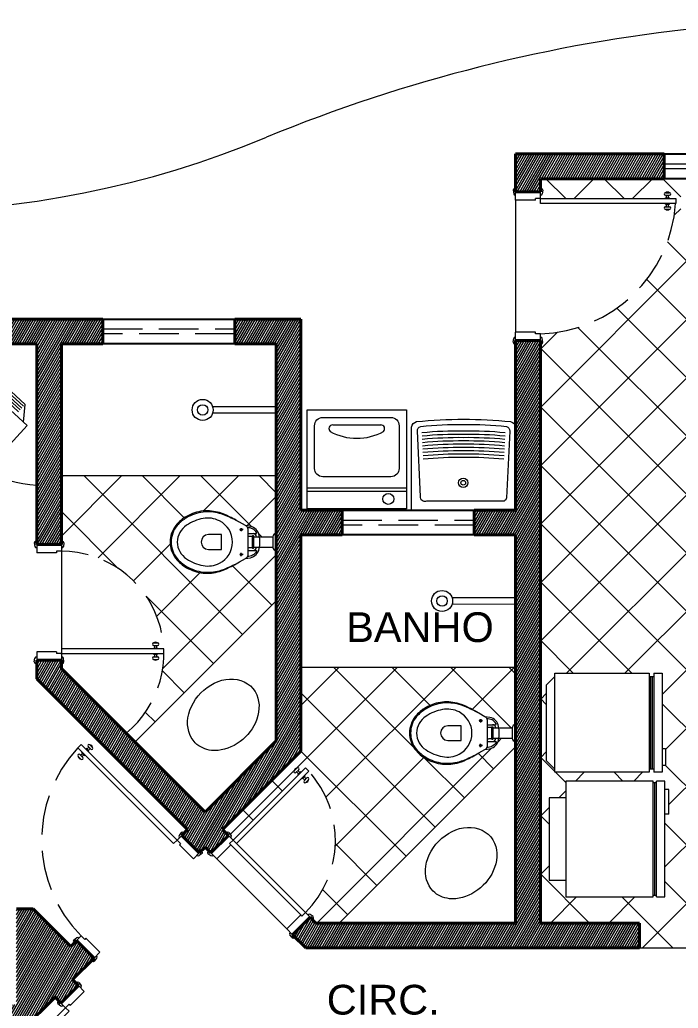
# Model space of a CAD drawing. Header units: millimetres. Extents: x 319 to 362.3, y 126.1 to 165.6.
# Drawn here: x 322.47 to 326.46, y 145.21 to 151.19 of the extents above; entities that cross this region are included whole.
import ezdxf

# ---------------------------------------------------------------- set-up
doc = ezdxf.new("R2010")
doc.units = ezdxf.units.MM
doc.header["$LTSCALE"] = 0.02
doc.header["$MEASUREMENT"] = 0
doc.linetypes.add('ACAD_ISO02W100', pattern=[15, 12, -3])
doc.layers.get('0').update_dxf_attribs({"lineweight": 13})
for name, color, linetype, lineweight in [('Bancadas', 7, 'Continuous', 15), ('ELETRODOMESTICOS', 32, 'Continuous', 15), ('Esquadrias', 20, 'Continuous', 15), ('MÓVEIS', 32, 'Continuous', 15), ('NIVEL', 7, 'Continuous', 15), ('Paredes', 4, 'Continuous', 40), ('Peitoril', 2, 'Continuous', 25), ('Pisos molhados', 161, 'Continuous', 13), ('Portas', 3, 'Continuous', 13), ('Preenchimento', 7, 'Continuous', 20), ('Projeção', 7, 'ACAD_ISO02W100', 15), ('SANITÁRIO', 5, 'Continuous', 15), ('TEXTO', 20, 'Continuous', 20)]:
    doc.layers.add(name, color=color, linetype=linetype, lineweight=lineweight)
doc.styles.add('ROMANS', font='arial.ttf', dxfattribs={"height": 0.08})
pattern_1 = [(60, (-0.413854, -6.591824), (-0.01082531755, 0.00625), [])]

# ---------------------------------------------------------------- blocks, each defined once
blk = doc.blocks.new('A$C60A952A0')
at = {"layer": 'ELETRODOMESTICOS'}
for p, q in [((0.1735, 0.2772), (0.2385, 0.3628)), ((0.5985, 0.3628), (0.2385, 0.3628)), ((0.6635, 0.2772), (0.5985, 0.3628)), ((0.2107, 0.2344), (0.0273, 0.312)), ((0.5985, 0.3472), (0.2385, 0.3472)), ((0.5985, 0.3322), (0.2385, 0.3322)), ((0.5985, 0.3172), (0.2385, 0.3172)), ((0.5985, 0.3022), (0.2385, 0.3022)), ((0.1435, 0.03), (0.1435, 0.2772)), ((0.6935, 0.2772), (0.1435, 0.2772)), ((0.6935, 0.2772), (0.6935, 0.03)), ((0.2107, 0.2344), (0.0108, 0.1225)), ((0.6935, 0.03), (0.1435, 0.03)), ((0.1735, 0.03), (0.2035, 0)), ((0.6635, 0.03), (0.6335, 0)), ((0.6335, 0), (0.2035, 0))]:
    blk.add_line(p, q, dxfattribs=at)
for points in [[(0.0348, 0.312, -1), (0.0198, 0.312, -1)], [(0.015, 0.1203, -1), (0, 0.1203, -1)]]:
    blk.add_lwpolyline(points, format="xyb", close=True, dxfattribs=at)
blk.add_circle((0.2107, 0.2344), 0.0149, dxfattribs=at)
blk = doc.blocks.new('VASOSIMPLES')
at = {"layer": 'SANITÁRIO'}
for p, q in [((0.2005, 0.075), (0.2205, 0.075)), ((0.2115, 0.085), (0.2115, 0.065)), ((0.2005, -0.075), (0.2205, -0.075)), ((0.2115, -0.085), (0.2115, -0.065))]:
    blk.add_line(p, q, dxfattribs=at)
at = {"layer": 'SANITÁRIO', "color": 1}
for p, q in [((0, -0.051), (0, 0.051)), ((0.1375, 0.031), (0.02, 0.031)), ((0.02, -0.031), (0.02, 0.031)), ((0.1375, -0.031), (0.02, -0.031))]:
    blk.add_line(p, q, dxfattribs=at)
at = {"layer": 'SANITÁRIO'}
for points in [[(0.2225, -0.12, 0.036783), (0.2425, -0.132, 0.0196), (0.2825, -0.153, 0.056836), (0.3425, -0.178, 0.089116), (0.4425, -0.188, 0.095425), (0.5425, -0.1555, 0.091656), (0.608, -0.1, 0.16072), (0.6425, 0, 0.16072), (0.608, 0.1, 0.091656), (0.5425, 0.1555, 0.095425), (0.4425, 0.188, 0.089116), (0.3425, 0.178, 0.056836), (0.2825, 0.153, 0.0196), (0.2425, 0.132, 0.036783), (0.2225, 0.12), (0.1853, 0.0994), (0.1556, 0.0948, 0.305161), (0.1025, 0.04, 0.049506), (0.0985, 0, 0.049506), (0.1025, -0.04, 0.305161), (0.1556, -0.0948), (0.1853, -0.0994), (0.2225, -0.12)], [(0.1725, 0.051), (0.14, 0.051), (0.1216, 0.051, -0.5854), (0.1181, 0.0571, -0.134872), (0.1425, 0.08, -0.082359), (0.1738, 0.0877)], [(0.1852, -0.0994), (0.1826, -0.0978, -0.269143), (0.1725, -0.0805), (0.1725, 0.0805, -0.269143), (0.1826, 0.0978), (0.1852, 0.0994)], [(0.1725, -0.045, 0.414214), (0.1625, -0.035), (0.1495, -0.035, 0.226163), (0.1441, -0.0376, -0.733322), (0.1375, -0.035), (0.1375, 0.035, -0.733322), (0.1441, 0.0376, 0.226163), (0.1495, 0.035), (0.1625, 0.035, 0.414214), (0.1725, 0.045)], [(0.1725, -0.051), (0.14, -0.051), (0.1216, -0.051, 0.5854), (0.1181, -0.0571, 0.134872), (0.1425, -0.08, 0.082359), (0.1738, -0.0877)]]:
    blk.add_lwpolyline(points, format="xyb", dxfattribs=at)
at = {"layer": 'SANITÁRIO', "color": 1}
blk.add_lwpolyline([(0.2225, -0.12), (0.2425, -0.131, 0.0204), (0.2825, -0.15, 0.050595), (0.3425, -0.1735, 0.089432), (0.4425, -0.1815, 0.098712), (0.5425, -0.1475, 0.072481), (0.5995, -0.1, 0.182574), (0.6355, 0, 0.182574), (0.5995, 0.1, 0.072481), (0.5425, 0.1475, 0.098712), (0.4425, 0.1815, 0.089432), (0.3425, 0.1735, 0.050595), (0.2825, 0.15, 0.0204), (0.2425, 0.131), (0.2225, 0.12)], format="xyb", dxfattribs=at)
blk.add_lwpolyline([(0.3425, -0.128, 0.167831), (0.4425, -0.1425, 0.098952), (0.5425, -0.102, 0.247323), (0.5995, 0, 0.247323), (0.5425, 0.102, 0.098952), (0.4425, 0.1425, 0.167831), (0.3425, 0.128, 0.278895), (0.264, 0, 0.278895)], format="xyb", close=True, dxfattribs=at)
at = {"layer": 'SANITÁRIO'}
blk.add_lwpolyline([(0.146, -0.0359), (0.146, 0.0359)], dxfattribs=at)
at = {"layer": 'SANITÁRIO', "color": 8}
blk.add_lwpolyline([(0.3305, 0.045), (0.3305, 0), (0.3305, -0.045), (0.4105, -0.045, 0.394755), (0.4545, 0, 0.394755), (0.4105, 0.045)], format="xyb", close=True, dxfattribs=at)
at = {"layer": 'SANITÁRIO'}
for centre in [(0.2115, 0.075), (0.2115, -0.075)]:
    blk.add_circle(centre, 0.0065, dxfattribs=at)
at = {"layer": 'SANITÁRIO', "color": 1}
for centre, start, end in [((0, 0.031), 360, 90), ((0, -0.031), 270, 360)]:
    blk.add_arc(centre, 0.02, start, end, dxfattribs=at)
at = {"layer": 'SANITÁRIO'}
for centre, start, end in [((0.14, 0.031), 90, 180), ((0.14, -0.031), 180, 270)]:
    blk.add_arc(centre, 0.02, start, end, dxfattribs=at)
blk = doc.blocks.new('A$C63AC7F0D')
at = {"layer": 'SANITÁRIO'}
for p, q in [((0.0431, 0), (0.0433, 0.385)), ((0.0831, 0), (0.0833, 0.3848))]:
    blk.add_line(p, q, dxfattribs=at)
for radius in [0.0636, 0.0318]:
    blk.add_circle((0.0636, 0.4453), radius, dxfattribs=at)
blk = doc.blocks.new('A$C64076465')
at = {"layer": 'ELETRODOMESTICOS', "ltscale": 0.5}
for p, q in [((0.05, 0), (0.05, 0.6)), ((0.05, 0.6), (0.62, 0.6)), ((0.62, 0.6), (0.62, 0)), ((0.65, 0.6), (0.65, 0)), ((0.65, 0.6), (0.7, 0.6)), ((0.7, 0.6), (0.7, 0)), ((0.05, 0.58), (0, 0.53)), ((0.62, 0.58), (0.65, 0.58)), ((0.63, 0.58), (0.63, 0.02)), ((0.64, 0.58), (0.64, 0.02)), ((0, 0.07), (0, 0.53)), ((0.72, 0.1412), (0.7, 0.1412)), ((0.72, 0.1412), (0.72, 0.0412)), ((0.05, 0.02), (0, 0.07)), ((0.65, 0.02), (0.62, 0.02)), ((0.72, 0.0412), (0.7, 0.0412)), ((0.62, 0), (0.05, 0)), ((0.7, 0), (0.65, 0))]:
    blk.add_line(p, q, dxfattribs=at)
blk = doc.blocks.new('A$C1801175E')
at = {"layer": 'ELETRODOMESTICOS'}
for p, q in [((0.05, 0.725), (0.05, 0.7)), ((0.2, 0.725), (0.05, 0.725)), ((0.2, 0.725), (0.2, 0.7)), ((0, 0.7), (0, 0.65)), ((0.7, 0.7), (0, 0.7)), ((0.7, 0.65), (0.7, 0.7)), ((0.7, 0.65), (0, 0.65)), ((0, 0.63), (0, 0.1)), ((0.7, 0.63), (0, 0.63)), ((0.01, 0.65), (0.01, 0.63)), ((0.69, 0.64), (0.01, 0.64)), ((0.69, 0.63), (0.69, 0.65)), ((0.7, 0.1), (0.7, 0.63)), ((0, 0.1), (0.7, 0.1)), ((0.1, 0.1), (0.1, 0)), ((0.6, 0), (0.6, 0.1)), ((0.1, 0), (0.6, 0))]:
    blk.add_line(p, q, dxfattribs=at)
blk = doc.blocks.new('A$C63785BAA')
at = {"layer": 'SANITÁRIO'}
for points in [[(0.502, 0.0001), (0, 0.0001), (0, 0.6301), (0.502, 0.6301, -0.3292), (0.5359, 0.5996, -0.03066), (0.55, 0.3151, -0.03066), (0.5359, 0.0305, -0.335655), (0.5011, 0)], [(0.5188, 0.3147, -0.028276), (0.5072, 0.0557, -0.343904), (0.4785, 0.0352), (0.0736, 0.0542, -0.23853), (0.055, 0.0697), (0.055, 0.5391, -0.582951), (0.0831, 0.5764), (0.4785, 0.595, -0.343904), (0.5072, 0.5745, -0.028276), (0.5188, 0.3154)]]:
    blk.add_lwpolyline(points, format="xyb", dxfattribs=at)
for radius in [0.0283, 0.0142]:
    blk.add_circle((0.1657, 0.317), radius, dxfattribs=at)
for centre, start, end in [((-1.9753, 0.3422), 359.33095, 5.43421), ((-1.9553, 0.3422), 359.33095, 5.45766), ((-1.9353, 0.3422), 359.33095, 5.48111), ((-1.9153, 0.3422), 359.33095, 5.50456), ((-1.8953, 0.3422), 359.33095, 5.52801), ((-1.8753, 0.3422), 359.33095, 5.55146), ((-1.8553, 0.3422), 359.33095, 5.57491), ((-1.8353, 0.3422), 359.33095, 5.59836), ((-1.8153, 0.3422), 359.33095, 5.62181), ((-1.9753, 0.2879), 354.56579, 0.66905), ((-1.9553, 0.2879), 354.54234, 0.66905), ((-1.9353, 0.2879), 354.51889, 0.66905), ((-1.9153, 0.2879), 354.49544, 0.66905), ((-1.8953, 0.2879), 354.47199, 0.66905), ((-1.8753, 0.2879), 354.44854, 0.66905), ((-1.8553, 0.2879), 354.42509, 0.66905), ((-1.8353, 0.2879), 354.40164, 0.66905), ((-1.8153, 0.2879), 354.37819, 0.66905)]:
    blk.add_arc(centre, 2.2942, start, end, dxfattribs=at)
blk = doc.blocks.new('A$C1CC97ABC')
at = {"layer": 'SANITÁRIO'}
for p, q in [((0, 0), (0, 0.6)), ((0, 0.6), (0.6, 0.6)), ((0.6, 0.6), (0.6, 0)), ((0.1544, 0.5083), (0.4456, 0.5083)), ((0.6, 0.1258), (0, 0.1258)), ((0.6, 0.1061), (0, 0.1061)), ((0.6, 0), (0, 0))]:
    blk.add_line(p, q, dxfattribs=at)
blk.add_lwpolyline([(0.0939, 0.5533), (0.5061, 0.5533, -0.414214), (0.5561, 0.5033), (0.5561, 0.2448, -0.414214), (0.5061, 0.1948), (0.0939, 0.1948, -0.414214), (0.0439, 0.2448), (0.0439, 0.5033, -0.414214)], format="xyb", close=True, dxfattribs=at)
blk.add_circle((0.4909, 0.0602), 0.0329, dxfattribs=at)
for centre, radius, start, end in [((0.1544, 0.4852), 0.0231, 90, 224.95806), ((0.4456, 0.4852), 0.0231, 315.04194, 90), ((0.3, 0.7647), 0.3374, 241.29675, 298.70325)]:
    blk.add_arc(centre, radius, start, end, dxfattribs=at)

msp = doc.modelspace()

# ---------------------------------------------------------------- hatches: boundary and pattern name
at = {"layer": 'Pisos molhados'}
h = msp.add_hatch(dxfattribs=at)
h.set_pattern_fill('NET', color=256, scale=2, angle=45, style=0)
h.paths.add_polyline_path([(329.12039, 149.22913), (328.52039, 149.22913), (328.52039, 149.62913), (326.77039, 149.62913, -0.4142136), (326.47039, 149.92913), (326.47039, 150.22913), (326.37039, 150.22913), (325.62039, 150.22913), (325.62039, 150.16913), (325.62539, 150.16913, -0.5146179), (325.63485, 150.15589), (325.63039, 150.12913), (325.62039, 150.12913), (325.62039, 150.11086, -1.4751371), (325.62258, 150.10913), (326.37839, 150.10913), (326.37839, 150.11313), (326.38439, 150.11313), (326.38439, 150.12913), (326.37839, 150.12913, -1), (326.37839, 150.14413, -0.3333333), (326.40239, 150.14413, -1), (326.40239, 150.12913), (326.39639, 150.12913), (326.39639, 150.11313), (326.40239, 150.11313), (326.40239, 150.10913), (326.44039, 150.10913), (326.44039, 150.07913), (326.4395, 150.07913, -0.3849775), (325.62039, 149.28913), (325.62039, 149.26913), (325.63039, 149.26913), (325.63485, 149.24237, -0.5146179), (325.62539, 149.22913), (325.62039, 149.22913), (325.62039, 145.72229), (326.22039, 145.72229), (327.32039, 145.72229, -0.4142136), (327.72039, 146.12229), (328.52039, 146.12229), (328.52039, 148.32913), (329.12039, 148.32913)])
h.paths.add_polyline_path([(327.30644, 147.96582, -1), (327.18644, 147.96582, -1)], flags=16)
h.paths.add_polyline_path([(328.50339, 149.17913), (329.07039, 149.17913), (329.07039, 149.03853), (329.08814, 149.03853), (329.08814, 148.50599), (329.07039, 148.50599), (329.07039, 148.37913), (328.50339, 148.37913)], flags=16)
edge = h.paths.add_edge_path(flags=0)
edge.add_ellipse((328.53435, 148.9069), major_axis=(0, 0.03823), ratio=0.4628612, start_angle=179.133654, end_angle=360.866346)
edge.add_line((328.53408, 148.94513), (328.53408, 148.94903))
edge.add_ellipse((328.53012, 148.9069), major_axis=(0, 0.03823), ratio=0.4628612, start_angle=0.866346, end_angle=179.133654, ccw=False)
edge.add_ellipse((328.53012, 148.9069), major_axis=(0, 0.03823), ratio=0.4628612, start_angle=192.916969, end_angle=347.083031, ccw=False)
edge = h.paths.add_edge_path(flags=0)
edge.add_ellipse((328.53435, 148.76469), major_axis=(0, 0.03823), ratio=0.4628612, start_angle=179.133654, end_angle=360.866346)
edge.add_line((328.53408, 148.80292), (328.53408, 148.80682))
edge.add_ellipse((328.53012, 148.76469), major_axis=(0, 0.03823), ratio=0.4628612, start_angle=0.866346, end_angle=179.133654, ccw=False)
edge.add_ellipse((328.53012, 148.76469), major_axis=(0, 0.03823), ratio=0.4628612, start_angle=192.916969, end_angle=347.083031, ccw=False)
edge = h.paths.add_edge_path(flags=0)
edge.add_ellipse((328.53298, 149.0508), major_axis=(0, 0.03823), ratio=0.4628612, start_angle=179.133654, end_angle=360.866346)
edge.add_line((328.53271, 149.08903), (328.53271, 149.09293))
edge.add_ellipse((328.52875, 149.0508), major_axis=(0, 0.03823), ratio=0.4628612, start_angle=0.866346, end_angle=179.133654, ccw=False)
edge.add_ellipse((328.52875, 149.0508), major_axis=(0, 0.03823), ratio=0.4628612, start_angle=192.916969, end_angle=347.083031, ccw=False)
edge = h.paths.add_edge_path(flags=0)
edge.add_ellipse((328.53435, 148.61402), major_axis=(0, 0.03823), ratio=0.4628612, start_angle=179.133654, end_angle=360.866346)
edge.add_line((328.53408, 148.65225), (328.53408, 148.65615))
edge.add_ellipse((328.53012, 148.61402), major_axis=(0, 0.03823), ratio=0.4628612, start_angle=0.866346, end_angle=179.133654, ccw=False)
edge.add_ellipse((328.53012, 148.61402), major_axis=(0, 0.03823), ratio=0.4628612, start_angle=192.916969, end_angle=347.083031, ccw=False)
edge = h.paths.add_edge_path(flags=0)
edge.add_ellipse((328.53435, 148.45827), major_axis=(0, 0.03823), ratio=0.4628612, start_angle=179.133654, end_angle=360.866346)
edge.add_line((328.53408, 148.4965), (328.53408, 148.5004))
edge.add_ellipse((328.53012, 148.45827), major_axis=(0, 0.03823), ratio=0.4628612, start_angle=0.866346, end_angle=179.133654, ccw=False)
edge.add_ellipse((328.53012, 148.45827), major_axis=(0, 0.03823), ratio=0.4628612, start_angle=192.916969, end_angle=347.083031, ccw=False)
h.paths.add_polyline_path([(328.60013, 148.87907), (329.00505, 148.87907), (329.00505, 148.69391), (328.60013, 148.69391)], flags=0)
h.paths.add_polyline_path([(328.60013, 148.93028), (328.60013, 149.11544), (329.00505, 149.11544), (329.00505, 148.93028)], flags=0)
h.paths.add_polyline_path([(328.60013, 148.61512), (329.00505, 148.61512), (329.00505, 148.42996), (328.60013, 148.42996)], flags=0)
edge = h.paths.add_edge_path(flags=0)
edge.add_ellipse((328.67369, 149.02261), major_axis=(0, 0.0445), ratio=0.81, start_angle=402.756023, end_angle=450, ccw=False)
edge.add_ellipse((328.67369, 149.02261), major_axis=(0, 0.0445), ratio=0.81, start_angle=360, end_angle=402.756023, ccw=False)
edge.add_ellipse((328.67369, 149.02261), major_axis=(0, 0.0445), ratio=0.81, start_angle=315.024128, end_angle=360, ccw=False)
edge.add_ellipse((328.67369, 149.02261), major_axis=(0, 0.0445), ratio=0.81, start_angle=270, end_angle=315.024128, ccw=False)
edge.add_ellipse((328.67369, 149.02261), major_axis=(0, 0.0445), ratio=0.81, start_angle=227.195717, end_angle=270, ccw=False)
edge.add_ellipse((328.67369, 149.02261), major_axis=(0, 0.0445), ratio=0.81, start_angle=180, end_angle=227.195717, ccw=False)
edge.add_ellipse((328.67369, 149.02261), major_axis=(0, 0.0445), ratio=0.81, start_angle=135.024147, end_angle=180, ccw=False)
edge.add_ellipse((328.67369, 149.02261), major_axis=(0, 0.0445), ratio=0.81, start_angle=90, end_angle=135.024147, ccw=False)
h.paths.add_polyline_path([(328.67369, 149.02261), (328.67566, 149.02261), (328.67467, 149.02383)], flags=0)
edge = h.paths.add_edge_path(flags=0)
edge.add_ellipse((328.67688, 148.77442), major_axis=(0, 0.0445), ratio=0.81, start_angle=402.756023, end_angle=450, ccw=False)
edge.add_ellipse((328.67688, 148.77442), major_axis=(0, 0.0445), ratio=0.81, start_angle=360, end_angle=402.756023, ccw=False)
edge.add_ellipse((328.67688, 148.77442), major_axis=(0, 0.0445), ratio=0.81, start_angle=315.024128, end_angle=360, ccw=False)
edge.add_ellipse((328.67688, 148.77442), major_axis=(0, 0.0445), ratio=0.81, start_angle=270, end_angle=315.024128, ccw=False)
edge.add_ellipse((328.67688, 148.77442), major_axis=(0, 0.0445), ratio=0.81, start_angle=227.195717, end_angle=270, ccw=False)
edge.add_ellipse((328.67688, 148.77442), major_axis=(0, 0.0445), ratio=0.81, start_angle=180, end_angle=227.195717, ccw=False)
edge.add_ellipse((328.67688, 148.77442), major_axis=(0, 0.0445), ratio=0.81, start_angle=135.024147, end_angle=180, ccw=False)
edge.add_ellipse((328.67688, 148.77442), major_axis=(0, 0.0445), ratio=0.81, start_angle=90, end_angle=135.024147, ccw=False)
h.paths.add_polyline_path([(328.67688, 148.77442), (328.67885, 148.77442), (328.67786, 148.77564)], flags=0)
edge = h.paths.add_edge_path(flags=0)
edge.add_ellipse((328.67688, 148.52229), major_axis=(0, 0.0445), ratio=0.81, start_angle=402.756023, end_angle=450, ccw=False)
edge.add_ellipse((328.67688, 148.52229), major_axis=(0, 0.0445), ratio=0.81, start_angle=360, end_angle=402.756023, ccw=False)
edge.add_ellipse((328.67688, 148.52229), major_axis=(0, 0.0445), ratio=0.81, start_angle=315.024128, end_angle=360, ccw=False)
edge.add_ellipse((328.67688, 148.52229), major_axis=(0, 0.0445), ratio=0.81, start_angle=270, end_angle=315.024128, ccw=False)
edge.add_ellipse((328.67688, 148.52229), major_axis=(0, 0.0445), ratio=0.81, start_angle=227.195717, end_angle=270, ccw=False)
edge.add_ellipse((328.67688, 148.52229), major_axis=(0, 0.0445), ratio=0.81, start_angle=180, end_angle=227.195717, ccw=False)
edge.add_ellipse((328.67688, 148.52229), major_axis=(0, 0.0445), ratio=0.81, start_angle=135.024147, end_angle=180, ccw=False)
edge.add_ellipse((328.67688, 148.52229), major_axis=(0, 0.0445), ratio=0.81, start_angle=90, end_angle=135.024147, ccw=False)
h.paths.add_polyline_path([(328.67688, 148.52229), (328.67885, 148.52229), (328.67786, 148.52351)], flags=0)
h.paths.add_polyline_path([(326.35839, 147.23481), (326.35839, 146.77602), (326.37839, 146.77602), (326.37839, 146.67602), (326.35839, 146.67602), (326.35839, 146.63481), (326.30839, 146.63481), (326.30839, 146.65481), (326.27839, 146.65481), (326.27839, 146.63481), (325.70839, 146.63481), (325.70839, 146.65481), (325.65839, 146.70481), (325.65839, 147.16481), (325.70839, 147.21481), (325.70839, 147.23481), (326.27839, 147.23481), (326.27839, 147.21481), (326.30839, 147.21481), (326.30839, 147.23481)], flags=16)
edge = h.paths.add_edge_path(flags=0)
edge.add_ellipse((328.88731, 149.02261), major_axis=(0, 0.0445), ratio=0.81, start_angle=402.756023, end_angle=450, ccw=False)
edge.add_ellipse((328.88731, 149.02261), major_axis=(0, 0.0445), ratio=0.81, start_angle=360, end_angle=402.756023, ccw=False)
edge.add_ellipse((328.88731, 149.02261), major_axis=(0, 0.0445), ratio=0.81, start_angle=315.024128, end_angle=360, ccw=False)
edge.add_ellipse((328.88731, 149.02261), major_axis=(0, 0.0445), ratio=0.81, start_angle=270, end_angle=315.024128, ccw=False)
edge.add_ellipse((328.88731, 149.02261), major_axis=(0, 0.0445), ratio=0.81, start_angle=227.195717, end_angle=270, ccw=False)
edge.add_ellipse((328.88731, 149.02261), major_axis=(0, 0.0445), ratio=0.81, start_angle=180, end_angle=227.195717, ccw=False)
edge.add_ellipse((328.88731, 149.02261), major_axis=(0, 0.0445), ratio=0.81, start_angle=135.024147, end_angle=180, ccw=False)
edge.add_ellipse((328.88731, 149.02261), major_axis=(0, 0.0445), ratio=0.81, start_angle=90, end_angle=135.024147, ccw=False)
h.paths.add_polyline_path([(328.88731, 149.02261), (328.88928, 149.02261), (328.88829, 149.02383)], flags=0)
edge = h.paths.add_edge_path(flags=0)
edge.add_ellipse((328.8905, 148.77442), major_axis=(0, 0.0445), ratio=0.81, start_angle=402.756023, end_angle=450, ccw=False)
edge.add_ellipse((328.8905, 148.77442), major_axis=(0, 0.0445), ratio=0.81, start_angle=360, end_angle=402.756023, ccw=False)
edge.add_ellipse((328.8905, 148.77442), major_axis=(0, 0.0445), ratio=0.81, start_angle=315.024128, end_angle=360, ccw=False)
edge.add_ellipse((328.8905, 148.77442), major_axis=(0, 0.0445), ratio=0.81, start_angle=270, end_angle=315.024128, ccw=False)
edge.add_ellipse((328.8905, 148.77442), major_axis=(0, 0.0445), ratio=0.81, start_angle=227.195717, end_angle=270, ccw=False)
edge.add_ellipse((328.8905, 148.77442), major_axis=(0, 0.0445), ratio=0.81, start_angle=180, end_angle=227.195717, ccw=False)
edge.add_ellipse((328.8905, 148.77442), major_axis=(0, 0.0445), ratio=0.81, start_angle=135.024147, end_angle=180, ccw=False)
edge.add_ellipse((328.8905, 148.77442), major_axis=(0, 0.0445), ratio=0.81, start_angle=90, end_angle=135.024147, ccw=False)
h.paths.add_polyline_path([(328.8905, 148.77442), (328.89247, 148.77442), (328.89148, 148.77564)], flags=0)
edge = h.paths.add_edge_path(flags=0)
edge.add_ellipse((328.8905, 148.52229), major_axis=(0, 0.0445), ratio=0.81, start_angle=402.756023, end_angle=450, ccw=False)
edge.add_ellipse((328.8905, 148.52229), major_axis=(0, 0.0445), ratio=0.81, start_angle=360, end_angle=402.756023, ccw=False)
edge.add_ellipse((328.8905, 148.52229), major_axis=(0, 0.0445), ratio=0.81, start_angle=315.024128, end_angle=360, ccw=False)
edge.add_ellipse((328.8905, 148.52229), major_axis=(0, 0.0445), ratio=0.81, start_angle=270, end_angle=315.024128, ccw=False)
edge.add_ellipse((328.8905, 148.52229), major_axis=(0, 0.0445), ratio=0.81, start_angle=227.195717, end_angle=270, ccw=False)
edge.add_ellipse((328.8905, 148.52229), major_axis=(0, 0.0445), ratio=0.81, start_angle=180, end_angle=227.195717, ccw=False)
edge.add_ellipse((328.8905, 148.52229), major_axis=(0, 0.0445), ratio=0.81, start_angle=135.024147, end_angle=180, ccw=False)
edge.add_ellipse((328.8905, 148.52229), major_axis=(0, 0.0445), ratio=0.81, start_angle=90, end_angle=135.024147, ccw=False)
h.paths.add_polyline_path([(328.8905, 148.52229), (328.89247, 148.52229), (328.89148, 148.52351)], flags=0)
h.paths.add_polyline_path([(326.37381, 146.58105), (326.37381, 146.53105), (326.39881, 146.53105), (326.39881, 146.38105), (326.37381, 146.38105), (326.37381, 145.88105), (326.32381, 145.88105), (326.32381, 145.89105), (326.30381, 145.89105), (326.30381, 145.88105), (325.77381, 145.88105), (325.77381, 145.98105), (325.67381, 145.98105), (325.67381, 146.48105), (325.77381, 146.48105), (325.77381, 146.58105), (326.30381, 146.58105), (326.30381, 146.57105), (326.32381, 146.57105), (326.32381, 146.58105)], flags=16)
h.paths.add_polyline_path([(327.32039, 145.72229), (326.22039, 145.72229), (326.22039, 145.57229), (327.12675, 145.57229, -0.3419987)])
h.paths.add_polyline_path([(326.0424, 147.78796), (326.0424, 148.16346), (326.17855, 148.16346), (326.17855, 147.78796)], flags=24)
h.paths.add_polyline_path([(325.65104, 147.75899), (325.79871, 147.75899), (325.79871, 147.63729), (325.65104, 147.63729)], flags=24)
h.paths.add_polyline_path([(327.26218, 147.75904), (327.47861, 147.75904), (327.47861, 147.63729), (327.26218, 147.63729)], flags=24)
h.paths.add_polyline_path([(327.26461, 148.11243), (327.65397, 148.11243), (327.65397, 147.94224), (327.26461, 147.94224)], flags=24)
h.paths.add_polyline_path([(327.04124, 148.08617), (327.9383, 148.08617), (327.9383, 148.30252), (327.04124, 148.30252)], flags=24)
h.paths.add_polyline_path([(326.83959, 148.26311), (328.06466, 148.26311), (328.06466, 148.5425), (326.83959, 148.5425)], flags=24)
h.paths.add_polyline_path([(326.30588, 145.57346), (326.30588, 145.72113), (326.42757, 145.72113), (326.42757, 145.57346)], flags=24)
h = msp.add_hatch(dxfattribs=at)
h.set_pattern_fill('NET', color=256, scale=2, angle=45, style=0)
h.paths.add_polyline_path([(323.37789, 148.02913, -0.16072), (323.41239, 148.12913, -0.0916564), (323.47789, 148.18463, -0.0954251), (323.57789, 148.21713, -0.0891159), (323.67789, 148.20713, -0.0568365), (323.73789, 148.18213, -0.0196003), (323.77789, 148.16113, -0.0367826), (323.79789, 148.14913), (323.83507, 148.12851), (323.85699, 148.12516, -0.3370484), (323.91789, 148.06913, -0.0112317), (323.9195, 148.06013), (324.00039, 148.06013, -0.4142136), (324.02039, 148.08013), (324.02039, 148.42913), (322.72039, 148.42913), (322.72039, 148.03345), (322.72539, 148.03345, -0.5146179), (322.73485, 148.0202), (322.73039, 147.99345), (322.72039, 147.99345), (322.72039, 147.97345, -0.4001058), (323.33967, 147.38345), (323.34039, 147.38345), (323.34039, 147.35345, -0.2257792), (323.11148, 146.87236), (323.16553, 146.81831), (324.02039, 147.67317), (324.02039, 147.97813, -0.4142136), (324.00039, 147.99813), (323.9195, 147.99813, -0.0112317), (323.91789, 147.98913, -0.3370484), (323.85699, 147.9331), (323.83507, 147.92976), (323.79789, 147.90913, -0.0367826), (323.77789, 147.89713, -0.0196003), (323.73789, 147.87613, -0.0568365), (323.67789, 147.85113, -0.0891159), (323.57789, 147.84113, -0.0954251), (323.47789, 147.87363, -0.0916564), (323.41239, 147.92913, -0.16072)])
h.paths.add_polyline_path([(323.04273, 148.12395, -1), (322.92273, 148.12395, -1)], flags=16)
h.paths.add_polyline_path([(323.26592, 147.75904), (323.47487, 147.75904), (323.47487, 147.63729), (323.26592, 147.63729)], flags=24)
h.paths.add_polyline_path([(323.00494, 148.26774), (323.3943, 148.26774), (323.3943, 148.09755), (323.00494, 148.09755)], flags=24)
h.paths.add_polyline_path([(322.78365, 148.22747), (323.58747, 148.22747), (323.58747, 148.44382), (322.78365, 148.44382)], flags=9)
h = msp.add_hatch(dxfattribs=at)
h.set_pattern_fill('NET', color=256, scale=2, angle=45, style=0)
h.paths.add_polyline_path([(324.86239, 146.97229, -0.0916564), (324.92789, 147.02779, -0.0954251), (325.02789, 147.06029, -0.0891159), (325.12789, 147.05029, -0.0568365), (325.18789, 147.02529, -0.0196003), (325.22789, 147.00429, -0.0367826), (325.24789, 146.99229), (325.28507, 146.97167), (325.30699, 146.96833, -0.3370484), (325.36789, 146.91229, -0.0112317), (325.3695, 146.90329), (325.45039, 146.90329, -0.4142136), (325.47039, 146.92329), (325.47039, 147.27229), (324.17039, 147.27229), (324.17039, 146.76251), (323.69586, 146.28798), (323.71707, 146.26677), (323.72061, 146.2703, -0.5146179), (323.73666, 146.26763), (323.75243, 146.24555), (323.74536, 146.23848), (323.75828, 146.22556, -1.4751371), (323.76105, 146.22588), (324.15407, 146.61891), (324.15124, 146.62173), (324.15548, 146.62598), (324.14417, 146.63729), (324.13992, 146.63305, -1), (324.12932, 146.64365, -0.3333333), (324.14629, 146.66062, -1), (324.15689, 146.65002), (324.15265, 146.64578), (324.16397, 146.63446), (324.16821, 146.6387), (324.17104, 146.63588), (324.19791, 146.66275), (324.21912, 146.64153), (324.21861, 146.64102, -0.4001058), (324.19791, 145.78593), (324.21205, 145.77179), (324.21912, 145.77886), (324.24119, 145.7631, -0.5146179), (324.24387, 145.74704), (324.24033, 145.74351), (324.26155, 145.72229), (324.40297, 145.72229), (325.47039, 146.78972), (325.47039, 146.82129, -0.4142136), (325.45039, 146.84129), (325.3695, 146.84129, -0.0112317), (325.36789, 146.83229, -0.3370484), (325.30699, 146.77626), (325.28507, 146.77292), (325.24789, 146.75229, -0.0367826), (325.22789, 146.74029, -0.0196003), (325.18789, 146.71929, -0.0568365), (325.12789, 146.69429, -0.0891159), (325.02789, 146.68429, -0.0954251), (324.92789, 146.71679, -0.0916564), (324.86239, 146.77229, -0.16072), (324.82789, 146.87229, -0.16072)])
h.paths.add_polyline_path([(324.62856, 147.10176, -1), (324.74856, 147.10176, -1)], flags=16)
h.paths.add_polyline_path([(324.32168, 147.23503), (324.32168, 147.59978), (324.45784, 147.59978), (324.45784, 147.23503)], flags=9)
h.paths.add_polyline_path([(324.71076, 147.24555), (325.10012, 147.24555), (325.10012, 147.07536), (324.71076, 147.07536)], flags=24)
h.paths.add_polyline_path([(324.48245, 147.20529), (325.28627, 147.20529), (325.28627, 147.42163), (324.48245, 147.42163)], flags=9)
at = {"layer": 'Preenchimento', "ltscale": 0.3}
h = msp.add_hatch(dxfattribs=at)
h.set_pattern_fill('LINE', color=256, scale=0.1, angle=60, style=0)
h.set_pattern_definition(pattern_1)
h.paths.add_polyline_path([(320.24539, 149.22913), (320.24539, 149.37913), (319.32039, 149.37913), (319.32039, 147.44436), (319.52039, 147.44436), (319.52039, 149.22913)])
h.paths.add_polyline_path([(322.57039, 149.22913), (322.57039, 148.01345), (322.72039, 148.01345), (322.72039, 149.22913), (322.97039, 149.22913), (322.97039, 149.37913), (321.74539, 149.37913), (321.74539, 149.22913)])
h.paths.add_polyline_path([(324.02039, 149.22913), (324.02039, 146.82464), (323.5898, 146.39405), (322.72039, 147.26345), (322.72039, 147.31345), (322.57039, 147.31345), (322.57039, 147.20131), (323.48373, 146.28798), (323.44837, 146.25262), (323.55444, 146.14656), (323.5898, 146.18191), (323.62515, 146.14656), (323.73122, 146.25262), (323.69586, 146.28798), (324.17039, 146.76251), (324.17039, 148.07229), (324.42039, 148.07229), (324.42039, 148.22229), (324.17039, 148.22229), (324.17039, 149.37913), (323.77039, 149.37913), (323.77039, 149.22913)])
h.paths.add_polyline_path([(326.22039, 145.57229), (326.22039, 145.72229), (325.62039, 145.72229), (325.62039, 149.24913), (325.47039, 149.24913), (325.47039, 148.22229), (325.22039, 148.22229), (325.22039, 148.07229), (325.47039, 148.07229), (325.47039, 145.72229), (324.26155, 145.72229), (324.22619, 145.75765), (324.12013, 145.65158), (324.19941, 145.57229)])
h.paths.add_polyline_path([(325.47039, 150.37913), (325.47039, 150.14913), (325.62039, 150.14913), (325.62039, 150.22913), (326.37039, 150.22913), (326.37039, 150.37913)])
h.paths.add_polyline_path([(329.12039, 150.22913), (329.12039, 144.52571), (329.27039, 144.52571), (329.27039, 150.37913), (328.37039, 150.37913), (328.37039, 150.22913)])
h = msp.add_hatch(dxfattribs=at)
h.set_pattern_fill('LINE', color=256, scale=0.1, angle=60, style=0)
h.set_pattern_definition(pattern_1)
h.paths.add_polyline_path([(319.52039, 147.44436), (319.32039, 147.44436), (319.32039, 136.07913), (319.52039, 136.07913), (319.52039, 141.07913), (320.17039, 141.07913), (320.17039, 141.22913), (319.52039, 141.22913), (319.52039, 145.07913), (322.02039, 145.07913), (322.02039, 144.49913), (322.12039, 144.49913), (322.12039, 145.07913), (322.48701, 145.07913), (322.68122, 145.27333), (322.71657, 145.23798), (322.82264, 145.34405), (322.78728, 145.3794), (322.91804, 145.51016), (322.81198, 145.61623), (322.77662, 145.58087), (322.54836, 145.80913), (322.44836, 145.80913), (322.44836, 145.22913), (319.52039, 145.22913)])
h.paths.add_polyline_path([(323.07039, 141.22913), (322.47039, 141.22913), (322.47039, 142.61592), (322.61182, 142.75734), (322.58789, 142.78127, -0.1040531), (322.32039, 142.78997), (322.32039, 141.22913), (321.67039, 141.22913), (321.67039, 141.07913), (323.07039, 141.07913)])
h.paths.add_polyline_path([(322.47039, 143.43617), (322.92472, 143.8905, 0.0584424), (322.80396, 143.98187), (322.32039, 143.4983), (322.32039, 142.78997, 0.1040531), (322.58789, 142.78127), (322.47039, 142.89877)])
h.paths.add_polyline_path([(323.55652, 144.52229), (324.09392, 144.52229), (324.23534, 144.38087), (324.37677, 144.52229), (324.52039, 144.52229), (324.52039, 144.67229), (323.49439, 144.67229), (323.45903, 144.70765), (323.35297, 144.60158), (323.38832, 144.56623), (322.80396, 143.98187, -0.0584424), (322.92472, 143.8905)])
h.paths.add_polyline_path([(325.62039, 141.57913), (326.12039, 141.57913), (326.12039, 141.72913), (325.62039, 141.72913), (325.62039, 144.67229), (325.42039, 144.67229), (325.42039, 144.52229), (325.47039, 144.52229), (325.47039, 141.22913), (324.57039, 141.22913), (324.57039, 141.07913), (324.72039, 141.07913), (324.72039, 140.92913), (324.87039, 140.92913), (324.87039, 141.07913), (325.62039, 141.07913)])
h.paths.add_polyline_path([(320.82202, 143.14486), (321.89061, 143.14486), (321.89061, 143.30219), (320.82202, 143.30219)], flags=25)

# ---------------------------------------------------------------- linework, layer by layer
at = {"ltscale": 0.3}
for p, q in [((323.74536, 146.19606), (324.16962, 145.77179)), ((324.19791, 145.78593), (323.78071, 146.20313)), ((324.08477, 145.68694), (323.66051, 146.1112))]:
    msp.add_line(p, q, dxfattribs=at)
at = {"layer": 'Bancadas'}
for p, q in [((323.16553, 146.81831), (324.02039, 147.67317)), ((324.40297, 145.72229), (325.47039, 146.78972))]:
    msp.add_line(p, q, dxfattribs=at)
for points in [[(323.53088, 146.81349), (323.55681, 146.78756), (323.59166, 146.77193), (323.73294, 146.75577), (323.84972, 146.8333), (323.91953, 146.99118), (323.92475, 147.05287), (323.87974, 147.15945), (323.82311, 147.19541), (323.69971, 147.20355), (323.63434, 147.17688), (323.53194, 147.08935), (323.4957, 147.02734), (323.47778, 146.90891), (323.49282, 146.85155), (323.53088, 146.81349)], [(324.9712, 145.91554), (324.99713, 145.88961), (325.03198, 145.87397), (325.17326, 145.85782), (325.29004, 145.93534), (325.35984, 146.09323), (325.36507, 146.15492), (325.32005, 146.26149), (325.26343, 146.29746), (325.14002, 146.3056), (325.07466, 146.27893), (324.97226, 146.1914), (324.93602, 146.12939), (324.9181, 146.01095), (324.93314, 145.9536), (324.9712, 145.91554)]]:
    msp.add_open_spline(points, degree=3, knots=[0, 0, 0, 0, 0.538495, 0.538495, 2.0347818, 2.0347818, 2.8519725, 2.8519725, 3.7322652, 3.7322652, 4.612558, 4.612558, 5.4928507, 5.4928507, 6.2831853, 6.2831853, 6.2831853, 6.2831853], dxfattribs=at)
at = {"layer": 'Esquadrias'}
for p, q in [((326.37039, 150.31913), (328.37039, 150.31913)), ((328.37039, 150.28913), (326.37039, 150.28913))]:
    msp.add_line(p, q, dxfattribs=at)
at = {"layer": 'Esquadrias', "linetype": 'ACAD_ISO02W100'}
for p, q in [((322.97039, 149.31913), (323.77039, 149.31913)), ((323.77039, 149.28913), (322.97039, 149.28913)), ((324.42039, 148.16229), (325.22039, 148.16229)), ((325.22039, 148.13229), (324.42039, 148.13229))]:
    msp.add_line(p, q, dxfattribs=at)
at = {"layer": 'MÓVEIS'}
msp.add_arc((322.6333, 149.26034), 0.88845, 182.013227, 265.940109, dxfattribs=at)
at = {"layer": 'NIVEL'}
for p, q in [((325.47039, 150.09913), (325.47039, 149.29913)), ((324.02039, 148.42913), (322.72039, 148.42913)), ((322.72039, 148.01345), (322.72039, 147.31172)), ((324.17039, 147.27229), (325.47039, 147.27229))]:
    msp.add_line(p, q, dxfattribs=at)
at = {"layer": 'NIVEL', "ltscale": 0.3}
msp.add_line((326.22039, 145.57229), (327.12675, 145.57229), dxfattribs=at)
for centre, radius, start, end in [((327.55926, 141.73704), 9.45441, 79.439333, 112.362488), ((321.71629, 155.86234), 5.83172, 247.34899, 292.65101)]:
    msp.add_arc(centre, radius, start, end, dxfattribs=at)
at = {"layer": 'Paredes'}
for p, q in [((325.47039, 150.37913), (325.47039, 150.14913)), ((325.47039, 150.37913), (326.37039, 150.37913)), ((326.37039, 150.22913), (326.37039, 150.37913)), ((325.62039, 150.22913), (325.62039, 150.14913)), ((325.62039, 150.22913), (326.37039, 150.22913)), ((325.47039, 150.14913), (325.47039, 150.16913)), ((325.62039, 150.14913), (325.47039, 150.14913)), ((321.74539, 149.37913), (322.97039, 149.37913)), ((322.97039, 149.22913), (322.97039, 149.37913)), ((322.97039, 149.22913), (322.97039, 149.37913)), ((323.77039, 149.22913), (323.77039, 149.37913)), ((323.77039, 149.37913), (324.17039, 149.37913)), ((324.17039, 149.37913), (324.17039, 148.22229)), ((321.74539, 149.22913), (322.57039, 149.22913)), ((322.57039, 148.01345), (322.57039, 149.22913)), ((322.72039, 149.22913), (322.97039, 149.22913)), ((322.72039, 148.01345), (322.72039, 149.22913)), ((323.77039, 149.22913), (324.02039, 149.22913)), ((324.02039, 149.22913), (324.02039, 146.82464)), ((325.62039, 149.24913), (325.47039, 149.24913)), ((325.47039, 149.24913), (325.47039, 148.22229)), ((325.62039, 149.24913), (325.62039, 145.72229)), ((324.17039, 148.22229), (324.42039, 148.22229)), ((324.42039, 148.07229), (324.42039, 148.22229)), ((324.42039, 148.07229), (324.42039, 148.22229)), ((325.22039, 148.07229), (325.22039, 148.22229)), ((325.22039, 148.22229), (325.47039, 148.22229)), ((324.17039, 148.07229), (324.42039, 148.07229)), ((324.17039, 148.07229), (324.17039, 146.76251)), ((325.22039, 148.07229), (325.47039, 148.07229)), ((325.47039, 148.07229), (325.47039, 145.72229)), ((322.72039, 148.01345), (322.57039, 148.01345)), ((322.57039, 147.31345), (322.57039, 147.20131)), ((322.72039, 147.31345), (322.57039, 147.31345)), ((322.72039, 147.31345), (322.72039, 147.26345)), ((323.5898, 146.39405), (322.72039, 147.26345)), ((323.48373, 146.28798), (322.57039, 147.20131)), ((323.5898, 146.39405), (324.02039, 146.82464)), ((323.69586, 146.28798), (324.17039, 146.76251)), ((323.44837, 146.25262), (323.48373, 146.28798)), ((323.73122, 146.25262), (323.69586, 146.28798)), ((323.44837, 146.25262), (323.55444, 146.14656)), ((323.73122, 146.25262), (323.62515, 146.14656)), ((323.55444, 146.14656), (323.5898, 146.18191)), ((323.62515, 146.14656), (323.5898, 146.18191)), ((322.44836, 145.80913), (322.54836, 145.80913)), ((322.54836, 145.80913), (322.77662, 145.58087)), ((324.22619, 145.75765), (324.12013, 145.65158)), ((324.26155, 145.72229), (324.22619, 145.75765)), ((324.26155, 145.72229), (325.47039, 145.72229)), ((325.62039, 145.72229), (326.22039, 145.72229)), ((326.22039, 145.72229), (326.22039, 145.57229)), ((324.19941, 145.57229), (324.12013, 145.65158)), ((322.77662, 145.58087), (322.81198, 145.61623)), ((322.81198, 145.61623), (322.91804, 145.51016)), ((324.19941, 145.57229), (326.22039, 145.57229)), ((322.78728, 145.3794), (322.91804, 145.51016)), ((322.78728, 145.3794), (322.82264, 145.34405)), ((322.71657, 145.23798), (322.82264, 145.34405)), ((322.48701, 145.07913), (322.68122, 145.27333)), ((322.68122, 145.27333), (322.71657, 145.23798))]:
    msp.add_line(p, q, dxfattribs=at)
at = {"layer": 'Peitoril'}
for p, q in [((326.37039, 150.37913), (328.37039, 150.37913)), ((328.37039, 150.22913), (326.37039, 150.22913)), ((322.97039, 149.37913), (323.77039, 149.37913)), ((323.77039, 149.22913), (322.97039, 149.22913)), ((324.42039, 148.22229), (325.22039, 148.22229)), ((325.22039, 148.07229), (324.42039, 148.07229))]:
    msp.add_line(p, q, dxfattribs=at)
at = {"layer": 'Portas'}
for p, q in [((325.46539, 150.16913), (325.47039, 150.16913)), ((325.62539, 150.16913), (325.62039, 150.16913)), ((325.45539, 150.15913), (325.459, 150.13749)), ((325.47039, 150.12913), (325.46887, 150.12913)), ((325.47039, 150.09913), (325.47039, 150.14913)), ((325.62039, 150.10913), (325.59039, 150.10913)), ((325.59039, 150.09913), (325.59039, 150.10913)), ((325.62039, 150.10913), (325.62039, 150.14913)), ((325.62039, 150.12913), (325.62192, 150.12913)), ((325.63539, 150.15913), (325.63179, 150.13749)), ((326.37839, 150.14413), (326.40239, 150.14413)), ((326.37839, 150.12913), (326.40239, 150.12913)), ((326.37839, 150.10913), (326.37839, 150.11313)), ((326.37839, 150.11313), (326.40239, 150.11313)), ((326.38439, 150.11313), (326.38439, 150.12913)), ((326.39639, 150.11313), (326.39639, 150.12913)), ((326.40239, 150.10913), (326.40239, 150.11313)), ((325.59039, 150.09913), (325.47039, 150.09913)), ((326.37839, 150.07513), (326.37839, 150.07913)), ((326.37839, 150.07513), (326.40239, 150.07513)), ((326.37839, 150.05913), (326.40239, 150.05913)), ((326.38439, 150.05913), (326.38439, 150.07513)), ((326.39639, 150.05913), (326.39639, 150.07513)), ((326.40239, 150.07513), (326.40239, 150.07913)), ((326.37839, 150.04413), (326.40239, 150.04413)), ((325.47039, 149.26913), (325.46887, 149.26913)), ((325.59039, 149.29913), (325.47039, 149.29913)), ((325.47039, 149.24913), (325.47039, 149.29913)), ((325.59039, 149.28913), (325.59039, 149.29913)), ((325.62039, 149.28913), (325.59039, 149.28913)), ((325.62039, 149.24913), (325.62039, 149.28913)), ((325.62039, 149.26913), (325.62192, 149.26913)), ((325.45539, 149.23913), (325.459, 149.26078)), ((325.46539, 149.22913), (325.47039, 149.22913)), ((325.62539, 149.22913), (325.62039, 149.22913)), ((325.63539, 149.23913), (325.63179, 149.26078)), ((322.55539, 148.02345), (322.559, 148.0018)), ((322.56539, 148.03345), (322.57039, 148.03345)), ((322.57039, 148.01345), (322.57039, 147.96345)), ((322.72539, 148.03345), (322.72039, 148.03345)), ((322.72039, 148.01345), (322.72039, 147.97345)), ((322.73539, 148.02345), (322.73179, 148.0018)), ((322.57039, 147.99345), (322.56887, 147.99345)), ((322.69039, 147.96345), (322.57039, 147.96345)), ((322.72039, 147.97345), (322.69039, 147.97345)), ((322.69039, 147.97345), (322.69039, 147.96345)), ((322.72039, 147.99345), (322.72192, 147.99345)), ((323.27839, 147.41845), (323.30239, 147.41845)), ((322.57039, 147.36345), (322.57039, 147.31345)), ((322.69039, 147.36345), (322.57039, 147.36345)), ((322.69039, 147.36345), (322.69039, 147.35345)), ((322.72039, 147.35345), (322.69039, 147.35345)), ((322.72039, 147.35345), (322.72039, 147.31345)), ((323.27839, 147.40345), (323.30239, 147.40345)), ((323.27839, 147.38745), (323.30239, 147.38745)), ((323.27839, 147.38745), (323.27839, 147.38345)), ((323.27839, 147.35345), (323.27839, 147.34945)), ((323.28439, 147.40345), (323.28439, 147.38745)), ((323.29639, 147.40345), (323.29639, 147.38745)), ((323.30239, 147.38745), (323.30239, 147.38345)), ((323.30239, 147.35345), (323.30239, 147.34945)), ((322.55539, 147.30345), (322.559, 147.32509)), ((322.56539, 147.29345), (322.57039, 147.29345)), ((322.57039, 147.33345), (322.56887, 147.33345)), ((322.72039, 147.33345), (322.72192, 147.33345)), ((322.72539, 147.29345), (322.72039, 147.29345)), ((322.73539, 147.30345), (322.73179, 147.32509)), ((323.27839, 147.34945), (323.30239, 147.34945)), ((323.27839, 147.33345), (323.30239, 147.33345)), ((323.27839, 147.31845), (323.30239, 147.31845)), ((323.28439, 147.34945), (323.28439, 147.33345)), ((323.29639, 147.34945), (323.29639, 147.33345)), ((322.84309, 146.75326), (322.84592, 146.75608)), ((322.86713, 146.7773), (322.86996, 146.78013)), ((322.88693, 146.76315), (322.86996, 146.78013)), ((322.8742, 146.77588), (322.88552, 146.7872)), ((322.89824, 146.77447), (322.88127, 146.79144)), ((322.88269, 146.7674), (322.894, 146.77871)), ((322.8841, 146.76033), (322.88693, 146.76315)), ((322.90885, 146.78508), (322.89188, 146.80205)), ((322.83814, 146.71436), (322.82117, 146.73133)), ((322.84875, 146.72497), (322.83178, 146.74194)), ((322.83602, 146.7377), (322.84733, 146.74901)), ((322.86006, 146.73628), (322.84309, 146.75326)), ((322.8445, 146.72921), (322.85582, 146.74053)), ((322.86006, 146.73628), (322.86289, 146.73911)), ((324.12932, 146.64365), (324.14629, 146.66062)), ((324.13992, 146.63305), (324.15689, 146.65002)), ((324.15548, 146.62598), (324.14417, 146.63729)), ((324.15124, 146.62173), (324.16821, 146.6387)), ((324.16397, 146.63446), (324.15265, 146.64578)), ((324.17104, 146.63588), (324.16821, 146.6387)), ((324.15407, 146.61891), (324.15124, 146.62173)), ((324.17811, 146.59486), (324.17528, 146.59769)), ((324.17811, 146.59486), (324.19508, 146.61183)), ((324.19366, 146.58779), (324.18235, 146.59911)), ((324.18942, 146.58355), (324.20639, 146.60052)), ((324.20215, 146.59628), (324.19084, 146.60759)), ((324.19508, 146.61183), (324.19225, 146.61466)), ((324.20003, 146.57294), (324.217, 146.58991)), ((323.44837, 146.25262), (323.42009, 146.22434)), ((323.42009, 146.22434), (323.4413, 146.20313)), ((323.44484, 146.2703), (323.43208, 146.25245)), ((323.43423, 146.23848), (323.43315, 146.23956)), ((323.45898, 146.2703), (323.46252, 146.26677)), ((323.72061, 146.2703), (323.71707, 146.26677)), ((323.7595, 146.22434), (323.73122, 146.25262)), ((323.73475, 146.2703), (323.74751, 146.25245)), ((323.7595, 146.22434), (323.73829, 146.20313)), ((323.74536, 146.23848), (323.74644, 146.23956)), ((323.4413, 146.20313), (323.43423, 146.19606)), ((323.43423, 146.19606), (323.51908, 146.1112)), ((323.57212, 146.15716), (323.56858, 146.1607)), ((323.60747, 146.15716), (323.61101, 146.1607)), ((323.74536, 146.19606), (323.66051, 146.1112)), ((323.74536, 146.19606), (323.73829, 146.20313)), ((323.55444, 146.14656), (323.51908, 146.1112)), ((323.5403, 146.13242), (323.54138, 146.13133)), ((323.57212, 146.14302), (323.55426, 146.13027)), ((323.60747, 146.14302), (323.62533, 146.13027)), ((323.66051, 146.1112), (323.62515, 146.14656)), ((323.63929, 146.13242), (323.63821, 146.13133)), ((324.16962, 145.77179), (324.08477, 145.68694)), ((324.17669, 145.76472), (324.16962, 145.77179)), ((324.19791, 145.78593), (324.17669, 145.76472)), ((324.22619, 145.75765), (324.19791, 145.78593)), ((324.21205, 145.77179), (324.21313, 145.77287)), ((324.24387, 145.76118), (324.22601, 145.77394)), ((324.24387, 145.74704), (324.24033, 145.74351)), ((324.12013, 145.65158), (324.08477, 145.68694)), ((322.7943, 145.61976), (322.81216, 145.63252)), ((322.84026, 145.64451), (322.81198, 145.61623)), ((322.82612, 145.63037), (322.82504, 145.63145)), ((322.84026, 145.64451), (322.86148, 145.6233)), ((322.86855, 145.63037), (322.86148, 145.6233)), ((322.86855, 145.63037), (322.9534, 145.54552)), ((324.11659, 145.63391), (324.10384, 145.65176)), ((324.10598, 145.66573), (324.1049, 145.66464)), ((324.13073, 145.63391), (324.13427, 145.63744)), ((322.7943, 145.60562), (322.79784, 145.60209)), ((322.9534, 145.54552), (322.91804, 145.51016)), ((322.92158, 145.49248), (322.93433, 145.51034)), ((322.93219, 145.5243), (322.93327, 145.52322)), ((322.90744, 145.49248), (322.9039, 145.49602)), ((322.81203, 145.36172), (322.8085, 145.35819)), ((322.82264, 145.34405), (322.85799, 145.30869)), ((322.82617, 145.36172), (322.83893, 145.34387)), ((322.83678, 145.3299), (322.83786, 145.33098)), ((322.77314, 145.22384), (322.85799, 145.30869)), ((322.69889, 145.24859), (322.70243, 145.25212)), ((322.69889, 145.23444), (322.71675, 145.22169)), ((322.71657, 145.23798), (322.74486, 145.20969)), ((322.73071, 145.22384), (322.72963, 145.22276)), ((322.74486, 145.20969), (322.76607, 145.23091)), ((322.76607, 145.23091), (322.77314, 145.22384))]:
    msp.add_line(p, q, dxfattribs=at)
for points in [[(325.62039, 150.07913), (325.62039, 150.10913), (326.44039, 150.10913), (326.44039, 150.07913)], [(322.72039, 147.38345), (322.72039, 147.35345), (323.34039, 147.35345), (323.34039, 147.38345)], [(323.39888, 146.20313), (323.42009, 146.22434), (322.84026, 146.80417), (322.81905, 146.78295)], [(323.78071, 146.20313), (323.7595, 146.22434), (324.19791, 146.66275), (324.21912, 146.64153)], [(322.76607, 145.18848), (322.74486, 145.20969), (322.16503, 144.62987), (322.18624, 144.60865)]]:
    msp.add_lwpolyline(points, close=True, dxfattribs=at)
for centre in [(325.62183, 150.11043), (322.72183, 147.35215), (323.7596, 146.22628), (322.74292, 145.2096)]:
    msp.add_circle(centre, 0.0015, dxfattribs=at)
for centre, radius, start, end in [((325.46539, 150.15913), 0.01, 90, 180), ((325.62539, 150.15913), 0.01, 0, 90), ((325.46887, 150.13913), 0.01, 189.462322, 270), ((325.62192, 150.13913), 0.01, 270, 350.537678), ((326.37839, 150.13663), 0.0075, 90, 270), ((326.39039, 150.12813), 0.02, 53.130102, 126.869898), ((326.40239, 150.13663), 0.0075, 270, 90), ((326.37839, 150.05163), 0.0075, 90, 270), ((326.40239, 150.05163), 0.0075, 270, 90), ((326.39039, 150.06013), 0.02, 233.130102, 306.869898), ((325.46887, 149.25913), 0.01, 90, 170.537678), ((325.62192, 149.25913), 0.01, 9.462322, 90), ((325.46539, 149.23913), 0.01, 180, 270), ((325.62539, 149.23913), 0.01, 270, 360), ((322.56539, 148.02345), 0.01, 90, 180), ((322.72539, 148.02345), 0.01, 0, 90), ((322.56887, 148.00345), 0.01, 189.462322, 270), ((322.72192, 148.00345), 0.01, 270, 350.537678), ((323.27839, 147.41095), 0.0075, 90, 270), ((323.29039, 147.40245), 0.02, 53.130102, 126.869898), ((323.30239, 147.41095), 0.0075, 270, 90), ((322.56539, 147.30345), 0.01, 180, 270), ((322.56887, 147.32345), 0.01, 90, 170.537678), ((322.72192, 147.32345), 0.01, 9.462322, 90), ((322.72539, 147.30345), 0.01, 270, 360), ((323.27839, 147.32595), 0.0075, 90, 270), ((323.29039, 147.33445), 0.02, 233.130102, 306.869898), ((323.30239, 147.32595), 0.0075, 270, 90), ((322.88658, 146.79674), 0.0075, 45, 225), ((322.88905, 146.78225), 0.02, 8.130102, 81.869898), ((322.90355, 146.77977), 0.0075, 225, 45), ((322.82647, 146.73664), 0.0075, 45, 225), ((322.84097, 146.73416), 0.02, 188.130102, 261.869898), ((322.84344, 146.71967), 0.0075, 225, 45), ((324.13462, 146.63835), 0.0075, 135, 315), ((324.14912, 146.64083), 0.02, 98.130102, 171.869898), ((324.15159, 146.65532), 0.0075, 315, 135), ((324.19472, 146.57825), 0.0075, 135, 315), ((324.1972, 146.59274), 0.02, 278.130102, 351.869898), ((324.2117, 146.59522), 0.0075, 315, 135), ((323.44022, 146.24663), 0.01, 144.462322, 225), ((323.45191, 146.26323), 0.01, 45, 135), ((323.72768, 146.26323), 0.01, 45, 135), ((323.73937, 146.24663), 0.01, 315, 35.537678), ((323.56505, 146.15009), 0.01, 315, 45), ((323.61454, 146.15009), 0.01, 135, 225), ((323.54845, 146.13841), 0.01, 225, 305.537678), ((323.63114, 146.13841), 0.01, 234.462322, 315), ((324.2202, 145.7658), 0.01, 54.462322, 135), ((324.2368, 145.75411), 0.01, 315, 45), ((322.80137, 145.61269), 0.01, 135, 225), ((322.81797, 145.62438), 0.01, 45, 125.537678), ((324.11197, 145.65757), 0.01, 135, 215.537678), ((324.12366, 145.64098), 0.01, 225, 315), ((322.9262, 145.51615), 0.01, 324.462322, 45), ((322.91451, 145.49955), 0.01, 225, 315), ((322.8191, 145.35465), 0.01, 45, 135), ((322.83079, 145.33805), 0.01, 315, 35.537678), ((322.70597, 145.24151), 0.01, 135, 225), ((322.72256, 145.22983), 0.01, 234.462322, 315)]:
    msp.add_arc(centre, radius, start, end, dxfattribs=at)
at = {"layer": 'Portas', "color": 8, "linetype": 'ACAD_ISO02W100'}
for centre, radius, start, end in [((325.59296, 150.13721), 0.84853, 271.852625, 356.074961), ((323.42106, 146.22475), 0.82098, 137.162615, 224.972384)]:
    msp.add_arc(centre, radius, start, end, dxfattribs=at)
at = {"layer": 'Projeção'}
for centre, start, end in [((322.72039, 147.35345), 309.108525, 90), ((323.7595, 146.22434), 315, 42.226541)]:
    msp.add_arc(centre, 0.62, start, end, dxfattribs=at)

# ---------------------------------------------------------------- block references
at = {"layer": 'ELETRODOMESTICOS'}
for name, p, rotation in [('A$C60A952A0', (321.81376, 148.99993), 317.471234832333), ('A$C64076465', (325.65839, 146.63481), 359.9999999999999), ('A$C1801175E', (325.67381, 146.58105), 270.0000000000001)]:
    msp.add_blockref(name, p, dxfattribs=dict(at, rotation=rotation))
at = {"layer": 'SANITÁRIO'}
for name, p, rotation in [('A$C63AC7F0D', (324.02039, 148.7655), 89.99999999999999), ('A$C63785BAA', (325.47047, 148.22229), 90), ('VASOSIMPLES', (324.02039, 148.02913), 180), ('A$C63AC7F0D', (325.47039, 147.60866), 89.99999999999999), ('VASOSIMPLES', (325.47039, 146.87229), 180)]:
    msp.add_blockref(name, p, dxfattribs=dict(at, rotation=rotation))
msp.add_blockref('A$C1CC97ABC', (324.20884, 148.22999), dxfattribs=at)

# ---------------------------------------------------------------- texts
at = {"layer": 'TEXTO', "style": 'ROMANS'}
msp.add_text('BANHO', height=0.18, dxfattribs=at).set_placement((324.44444, 147.4238))
at = {"layer": 'TEXTO', "color": 20, "style": 'ROMANS', "text_generation_flag": 6}
msp.add_text('CIRC.', height=0.18, rotation=180, dxfattribs=at).set_placement((324.32666, 145.16812))

doc.saveas('drawing.dxf')
